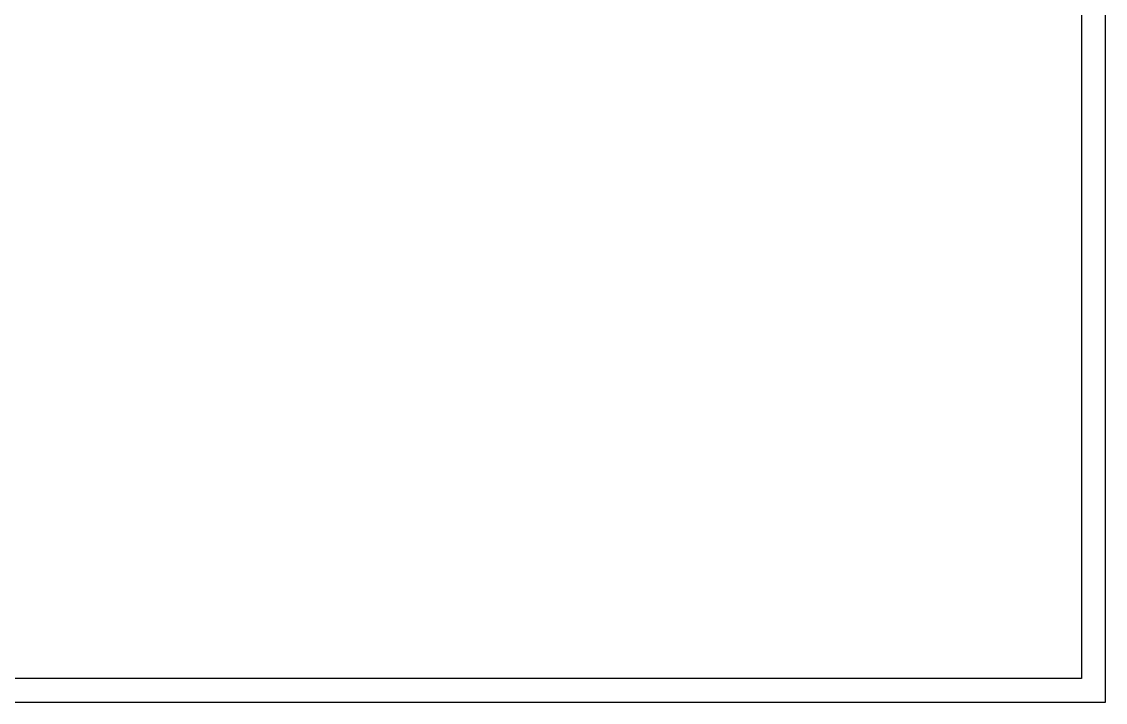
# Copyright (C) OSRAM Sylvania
# Model space of a CAD drawing. Extents: x 0 to 420, y 0 to 297.
# Drawn here: x 124.62 to 170, y 40 to 68.52 of the extents above; entities that cross this region are included whole.
import ezdxf
from ezdxf.enums import TextEntityAlignment as Align

# ---------------------------------------------------------------- set-up
doc = ezdxf.new("R2010")
doc.units = 0
doc.header["$LTSCALE"] = 25
for name, color, linetype in [('ECS_LEV_SYM', 7, 'CONTINUOUS'), ('ECS_LEV_SYM_CPOINT', 7, 'CONTINUOUS'), ('ECS_LEV_SYM_DEVID', 7, 'CONTINUOUS'), ('ECS_LEV_SYM_GEO_SCM', 7, 'CONTINUOUS'), ('ECS_LEV_SYM_TEXT', 7, 'CONTINUOUS')]:
    doc.layers.add(name, color=color, linetype=linetype)
doc.styles.add('ROMANS', font='ROMANS.SHX', dxfattribs={"oblique": 0.017453})
doc.styles.get("Standard").update_dxf_attribs({"font": 'romans.shx'})

# ---------------------------------------------------------------- blocks, each defined once
blk = doc.blocks.new('SEDLHL_1_SPS200SP16EM')
at = {"layer": 'ECS_LEV_SYM_GEO_SCM', "color": 0, "linetype": 'Continuous'}
for p, q in [((165, 0), (165, -250)), ((164, -1), (164, -249)), ((164, -249), (1, -249)), ((165, -250), (0, -250))]:
    blk.add_line(p, q, dxfattribs=at)
at = {"layer": 'ECS_LEV_SYM_CPOINT', "color": 7, "linetype": 'Continuous', "style": 'ROMANS'}
blk.add_attdef('ECS_T_CPOINT_001', text='', height=2.5, dxfattribs=at).set_placement((35, -243.25), align=Align.MIDDLE_LEFT)
at = {"layer": 'ECS_LEV_SYM_DEVID', "linetype": 'Continuous'}
for tag, p in [('ECS_T_DEVID_3', (19.9911, -208.3261)), ('ECS_T_DEVID_2', (19.9911, -212.5261)), ('ECS_T_DEVID_1', (19.9911, -216.7261))]:
    blk.add_attdef(tag, text='', height=3, dxfattribs=at).set_placement(p, align=Align.MIDDLE_LEFT)
at = {"layer": 'ECS_LEV_SYM_TEXT', "linetype": 'Continuous', "style": 'ROMANS'}
for tag, p in [('ECS_T_TEXT_4.0', (22.5, -10)), ('ECS_T_TEXT_8.0', (62.5, -10)), ('ECS_T_TEXT_12.0', (102.5, -10)), ('ECS_T_TEXT_16.0', (142.5, -10)), ('ECS_T_TEXT_5.0', (22.5, -40)), ('ECS_T_TEXT_9.0', (62.5, -40)), ('ECS_T_TEXT_13.0', (102.5, -40)), ('ECS_T_TEXT_17.0', (142.5, -40)), ('ECS_T_TEXT_6.0', (22.5, -70)), ('ECS_T_TEXT_10.0', (62.5, -70)), ('ECS_T_TEXT_14.0', (102.5, -70)), ('ECS_T_TEXT_18.0', (142.5, -70)), ('ECS_T_TEXT_7.0', (22.5, -100)), ('ECS_T_TEXT_11.0', (62.5, -100)), ('ECS_T_TEXT_15.0', (102.5, -100)), ('ECS_T_TEXT_19.0', (142.5, -100)), ('ECS_T_TEXT_2.0', (22.5, -150)), ('ECS_T_TEXT_1.0', (22.5, -170))]:
    blk.add_attdef(tag, text='', height=2.5, dxfattribs=at).set_placement(p, align=Align.MIDDLE_CENTER)
at = {"layer": 'ECS_LEV_SYM_TEXT', "color": 7, "linetype": 'Continuous', "style": 'ROMANS'}
for tag, p in [('ECS_T_TEXT_20.0', (22.5, -15)), ('ECS_T_TEXT_24.0', (62.5, -15)), ('ECS_T_TEXT_28.0', (102.5, -15)), ('ECS_T_TEXT_32.0', (142.5, -15)), ('ECS_T_TEXT_21.0', (22.5, -45)), ('ECS_T_TEXT_25.0', (62.5, -45)), ('ECS_T_TEXT_29.0', (102.5, -45)), ('ECS_T_TEXT_33.0', (142.5, -45)), ('ECS_T_TEXT_22.0', (22.5, -75)), ('ECS_T_TEXT_26.0', (62.5, -75)), ('ECS_T_TEXT_30.0', (102.5, -75)), ('ECS_T_TEXT_34.0', (142.5, -75)), ('ECS_T_TEXT_23.0', (22.5, -105)), ('ECS_T_TEXT_27.0', (62.5, -105)), ('ECS_T_TEXT_31.0', (102.5, -105)), ('ECS_T_TEXT_35.0', (142.5, -105))]:
    blk.add_attdef(tag, text='', height=2.5, dxfattribs=at).set_placement(p, align=Align.MIDDLE_CENTER)
at = {"layer": 'ECS_LEV_SYM_TEXT', "linetype": 'Continuous', "style": 'ROMANS'}
blk.add_attdef('ECS_T_TEXT_3.0', text='', height=3.5, dxfattribs=at).set_placement((5.5, -242.9214), align=Align.MIDDLE_LEFT)

msp = doc.modelspace()

# ---------------------------------------------------------------- block references
at = {"layer": 'ECS_LEV_SYM'}
msp.add_blockref('SEDLHL_1_SPS200SP16EM', (5, 290), dxfattribs=at)

doc.saveas('drawing.dxf')
